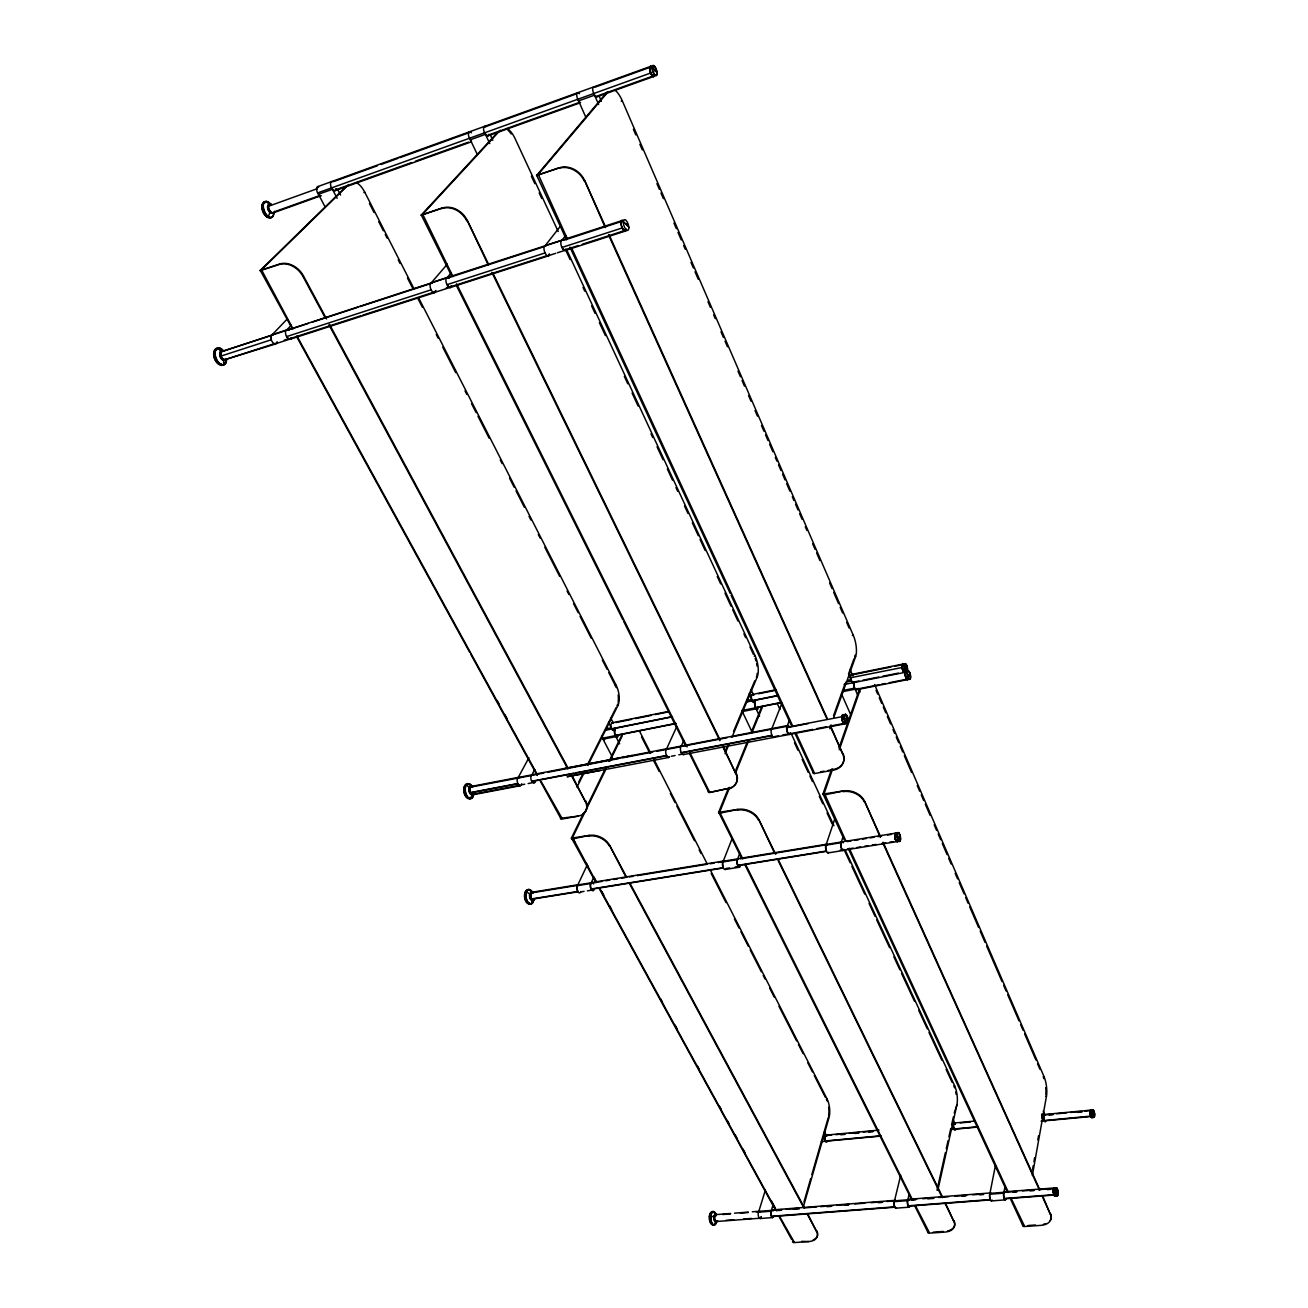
<?xml version="1.0" encoding="UTF-8"?>
<svg xmlns="http://www.w3.org/2000/svg" width="1308" height="1308" viewBox="0 0 1308 1308"><rect width="100%" height="100%" fill="white"/><g stroke="black" fill="none" stroke-linecap="round" stroke-linejoin="round"><path stroke-width="1.5" d="M655.194 70.992L655.324 69.978M906.379 667.162L906.46 668.339L906.477 667.325M847.077 723.357A19.113 17.707 -89.5 0 0 846.668 718.811L846.799 718.305M1093.995 1113.304L1093.717 1113.533M899.528 837.365L899.037 836.842M1057.256 1192.373L1057.191 1191.196L1057.436 1192.177M909.436 674.438L909.534 675.631L909.583 674.683M626.761 224.077L626.712 225.336M832.656 768.875L824.007 793.956L843.235 790.98A16.841 12.769 18.3 0 1 864.621 801.346L880.546 836.646M899.446 836.58L899.168 837.333M1010.822 1199.681L1022.611 1225.155A1.946 1.422 -23.3 0 0 1024.197 1226.528L1040.923 1225.367A14.96 9.548 13.5 0 0 1050.487 1214.527L1043.081 1197.049M900.525 839.442L899.397 839.687M909.534 674.568L909.452 674.993A17.576 6.703 -19.9 0 0 910.041 673.146M1032.519 1169.63L1033.222 1165.657M1033.925 1161.7L1034.628 1157.727M1037.816 1139.889L1038.519 1135.916M1041.708 1118.062L1042.411 1114.105M1032.355 1175.5L1046.465 1096.169A13.898 4.202 82.6 0 0 1044.078 1076.746L874.578 684.542M1024.328 1225.776L1011.558 1199.223M910.335 678.787L908.341 679.31M894.737 834.962L897.206 834.569M1005.067 1186.274L1003.923 1192.291L989.943 1193.37L995.453 1165.379M905.414 671.903L905.594 671.674A4.382 1.488 78.9 0 0 905.888 677.25A5.379 2.06 -19.7 0 0 905.79 677.479M914.93 1206.221L927.683 1231.809A1.897 1.357 -26.7 0 0 929.121 1233.166L945.128 1232.054A14.552 9.205 15.4 0 0 953.875 1221.492L946.011 1204.259M937.852 1190.166L956.867 1104.998A13.62 4.66 83 0 0 954.693 1085.951L845.066 849.71M929.285 1232.43L915.469 1205.731M936.986 1190.231L945.39 1152.61M946.289 1148.653L948.055 1140.723M948.938 1136.766L950.72 1128.853M951.603 1124.896L953.369 1116.967M954.251 1113.01L956.867 1104.998M909.273 1193.844L907.866 1199.763L887.053 1201.463M894.492 1200.809L900.705 1175.254M846.832 718.354L846.946 718.681M793.482 1241.227L792.648 1241.276A1.848 1.275 -30.7 0 0 793.907 1242.6L808.933 1241.554A13.979 8.698 18.1 0 0 816.535 1231.384L808.066 1214.527M808.933 1241.554L801.624 1241.357M626.973 224.338L626.597 225.139M794.103 1241.881L779.388 1216.129M803.946 1202.052L810.715 1178.508M811.843 1174.584L828.226 1117.686M803.635 1205.911L829.01 1117.621A13.227 5.248 83.7 0 0 827.114 1099.096L710.179 869.706M773.159 1204.521L771.377 1210.39L752.28 1211.78M758.82 1211.355L765.442 1189.904M533.239 901.735L533.108 900.084A27.141 17.168 20.8 0 0 532.896 899.168M880.333 837.349L864.621 801.346M841.355 841.976L843.235 836.221M831.643 769.055L823.01 793.874A2.24 1.177 -24.6 0 0 824.563 794.904L843.235 790.98M835.223 817.647L826.215 844.445L895.113 833.261M795.264 733.968L813.118 772.521A2.256 1.161 -24.7 0 0 814.671 773.519L833.196 770.183A17.086 13.178 19.4 0 0 842.744 754.013L830.4 725.449M839.295 749.778L860.55 688.678M824.808 794.218L845.851 840.913M833.196 770.183L833.441 769.496A17.069 13.162 19.3 0 0 842.973 753.343M838.968 748.062L859.585 688.858M829.779 728.736L831.136 724.943M833.85 717.356L855.612 656.681A15.745 5.673 78.4 0 0 853.274 635.279L622.281 100.798A19.113 7.259 71.7 0 0 614.727 89.958M833.539 715.656L845.115 683.414M853.977 658.774L848.532 673.931L850.936 679.669L847.715 680.324M774.581 853.176L758.787 819.511A16.399 12.181 21.4 0 0 737.892 809.407L719.613 812.219L729.635 787.449M739.837 853.208L737.647 858.882L723.242 861.22L732.153 838.559M789.525 719.972L787.351 725.613L666.589 748.879L676.759 726.61M728.687 787.612L718.681 812.137A2.191 1.112 -26.5 0 0 720.07 813.151L737.892 809.407M771.867 728.589L781.514 704.194M1093.782 1117.326L1091.837 1117.588M689.349 753.261L708.364 791.438A2.191 1.095 -26.5 0 0 709.754 792.435L727.64 788.577A16.628 12.54 22.6 0 0 732.317 786.893M734.834 772.521L747.162 742.339M751.005 732.905L761.011 708.38M735.799 772.341L748.863 740.263M751.937 732.725L762.695 706.304M727.362 789.264A16.628 12.54 22.6 0 0 735.864 773.649L722.735 745.429M1057.256 1195.806A4.006 1.194 83.4 0 1 1055.638 1189.724A4.006 1.194 83.4 0 1 1057.747 1189.969A4.006 1.194 83.4 0 1 1057.256 1195.806L1054.951 1196.084M725.662 750.203L727.232 746.459M733.526 731.466L754.749 680.863M725.041 753.768L728.965 744.399M732.104 736.911L757.234 676.923A15.385 6.229 78.3 0 0 755.157 655.978L566.805 250.041M1054.346 1188.024L1056.602 1187.877M1091.134 1110.165L1093.243 1109.985M1093.782 1113.844L1093.88 1113.582A15.451 2.551 -2.4 0 0 1092.474 1113.075M681.304 746.051L683.806 740.475M626.369 229.423L623.622 230.339M654.752 74.556L652.218 75.602M593.767 877.276L591.216 882.753L577.809 884.927L587.259 864.931M625.567 876.295L609.479 845.131A15.81 11.331 25.1 0 0 589.27 835.403L572.315 838.003L606.274 768.483M608.236 91.56L537.719 174.994L559.006 167.898A20.601 17.691 47.3 0 1 584.676 180.569L605.637 227.069M583.074 814.214L571.465 837.921A2.109 1.03 -28.8 0 0 572.626 838.918L589.27 835.403M572.953 838.265L596.186 881.919M586.654 806.922L605.391 768.646M608.972 761.354L621.464 735.832M609.839 761.191L622.33 735.668M540.171 780.827L560.609 818.105A2.126 1.014 -28.7 0 0 561.753 819.102L578.136 816.143A16.039 11.641 26.3 0 0 585.232 801.297L572.021 775.481M578.136 816.143L561.459 818.187M562.097 818.432L541.299 781.775M578.806 781.873L583.352 772.815M587.913 763.758L616.117 707.595M576.975 787.138L584.251 772.652M587.881 765.393L617.883 705.601A14.862 6.965 78.1 0 0 616.15 685.294L418.593 297.783M534.759 769.464L531.882 774.843L518.213 777.492L528.89 757.773M713.841 1216.767L714.838 1216.669M1057.109 1192.062L1057.126 1191.245M500.245 130.244L422.222 214.725L442.251 208.054A20.143 16.563 46.4 0 1 467.218 220.349L488.652 264.412M348.696 184.559L261.093 270.167L279.422 264.069A19.506 15.042 45.5 0 1 303.407 275.825L326.591 318.956M562.048 240.116L565.726 235.358M560.184 226.513L545.24 245.593L621.725 220.676M605.244 227.592L584.676 180.569M607.174 91.936L536.509 175.55L559.006 167.898M538.504 174.945L567.116 238.269M451.211 272.865L447.303 277.476L431.444 282.642L447.32 264.167M488.211 264.935L467.218 220.349M497.874 132.075L421.062 215.264L442.251 208.054M422.925 214.708L453.009 276.609M287.073 329.649L291.243 325.251M272.505 334.39L286.517 319.741M346.309 186.308L259.998 270.674L278.898 264.592A19.506 15.042 45.5 0 1 302.9 276.331L303.407 275.825M261.682 270.167L293.074 328.913M904.956 669.402L902.602 669.876M906.182 667.816L906.395 667.718A17.56 15.631 32.5 0 1 907.278 671.576M317.68 186.635L650.387 66.463M334.112 181.403L377.325 165.805M381.086 164.465L397.992 158.35M399.856 157.679L469.981 132.37M484.908 126.925L576.076 94.013M595.483 86.998L648.539 67.853M268.549 206.239L316.569 188.924M317.599 192.93L650.795 72.986M271.377 212.387L270.053 212.37M274.794 211.651L318.923 195.824M336.434 189.496L411.66 162.519M415.454 161.162L468.509 142.131M489.437 134.675L578.676 102.662M598.721 95.484L653.624 75.799M273.241 212.861L321.196 195.677A4.856 2.436 68.3 0 1 316.961 191.393A4.856 2.436 68.3 0 1 318.351 186.553M335.24 190.625L471.076 141.934M488.08 135.836L579.199 103.169M596.873 96.857L653.673 76.502M363.886 192.587L364.801 192.26L413.949 288.676M621.235 101.174L622.281 100.798M653.428 66.724L654.719 66.463M261.224 269.988L260.243 270.331L292.125 328.471M422.321 214.561L421.258 214.937L451.783 276.233M537.801 174.831L536.656 175.223L566.544 239.789M271.639 334.864L286.223 330.123M446.519 277.934L221.15 351.754M446.813 277.672L561.328 240.558M222.278 351.394L272.391 335.093M287.351 330.237L308.41 323.387M312.236 322.144L358.163 307.184M360.092 306.562L431.722 283.247M447.401 278.13L543.425 246.885M564.173 240.132L622.199 221.248M221.117 356.038L271.296 339.769M286.566 336.614L431.133 289.82M447.009 284.67L545.076 252.918M561.9 247.474L621.954 228.033M284.245 340.129L286.681 339.344M446.306 287.776L448.938 286.926M225.597 359.455L275.677 343.268M289.853 338.674L360.648 315.817M362.594 315.195L434.207 292.06M450.23 286.91L546.221 255.927M564.843 249.893L578.381 245.528M582.256 244.269L622.87 231.156M276.429 343.481L290.981 338.788M435.27 292.207L451.113 287.106M548.968 255.518L555.671 253.343M557.339 252.804L565.759 250.09M275.596 343.955L223.897 359.994A4.349 2.485 68.6 0 1 219.907 355.923A4.349 2.485 68.6 0 1 221.771 351.754A4.349 2.485 68.6 0 0 221.477 355.956M290.605 339.099L434.91 292.518M450.148 287.58L548.706 255.763M565.334 250.449L625.273 231.107M847.927 718.926L846.423 718.435L846.995 719.04M842.074 719.335L844.576 718.86M608.809 672.737L615.3 685.474L616.15 685.294M754.242 656.158L755.157 655.978M852.325 635.475L853.274 635.279M617.883 705.601L617.033 705.78A14.862 6.965 78.1 0 0 617.687 704.113M756.318 677.119L757.234 676.923M855.612 656.681L854.647 656.878A15.745 5.673 78.4 0 0 855.121 655.161M615.937 722.539L631.584 719.384M635.492 718.582L651.139 715.427M655.046 714.626L668.731 711.863M612.128 722.768L668.29 711.487M752.214 694.515L775.824 689.757M851.508 674.454L902.798 664.104M758.526 693.763L774.254 690.591M851.426 675.01L890.895 667.047M894.835 666.263L902.733 664.66M850.576 677.74L902.16 667.505M606.994 728.621L611.294 727.755L608.482 722.31M747.13 700.499L751.74 699.584L749.124 694.041M672.459 716.571L611.948 728.703A3.483 1.635 78.6 0 0 614.384 729.406M778.293 695.365L752.345 700.565A3.597 1.472 78.7 0 0 752.803 701.35M605.342 730.289L672.312 716.866M747.031 701.906L778.178 695.676M845.965 682.089L851.394 680.994A4.218 1.521 78.7 0 0 853.666 682.122M855.04 681.779L858.996 680.994M862.937 680.209L878.731 677.053M882.671 676.269L898.449 673.113M844.15 684.509L904.302 672.492M675.844 723.373L615.398 735.374A3.466 1.635 78.7 0 1 614.989 730.583M781.546 702.38L755.615 707.53A3.597 1.455 78.8 0 1 755.125 702.592M602.383 738.219L675.696 723.667M741.718 710.571L781.416 702.69M843.709 690.313L854.533 688.171M843.071 691.572L855.105 689.185L857.558 694.777M879.352 684.689L855.841 689.349A3.679 1.324 78.8 0 1 855.121 688.744M881.314 684.313L885.271 683.512M889.244 682.727L905.103 679.588M855.89 689.872L907.147 679.719M905.921 666.361L907.033 666.213M666.9 748.732L532.225 774.696M534.056 774.941L543.85 773.044M547.774 772.292L618.7 758.591M471.55 786.386L518.638 777.312M564.794 768.483L632.124 755.501M470.667 787.007L469.556 787.71M473.447 786.582L531.277 775.546M622.706 757.822L652.774 752.067M656.779 751.299L680.765 746.754M683.871 746.034L727.166 737.696M731.107 736.927L786.876 726.316M786.631 727.346L841.796 716.735M786.876 727.673L808.409 723.52M470.716 792.795L517.87 783.77M573.869 773.175L531.915 781.203A3.777 1.929 79.1 0 0 532.618 782.151M575.863 772.799L666.753 755.419M772.145 735.276L681.484 752.607A3.908 1.733 79.1 0 0 682.008 753.441M531.735 781.53L666.606 755.762M681.337 752.934L772.014 735.619M518.393 785.536L472.956 794.234M521.32 784.849L524.721 784.211M528.138 783.557L531.555 782.903M671.413 756.22L675.075 755.534M678.754 754.83L682.433 754.127M774.777 736.518L778.636 735.783M782.495 735.047L786.37 734.295M789.182 733.902L812.808 729.39M816.748 728.638L826.591 726.758M830.515 726.005L844.298 723.389M473.202 794.708L520.306 785.732M600.519 770.379L567.132 776.739L668.731 757.446M683.626 754.569L844.51 723.945A5.853 5.445 -89.2 0 1 844.314 723.324M708.364 791.438L709.688 791.781M813.118 772.521L814.671 773.519L795.967 733.069M727.64 788.577L709.754 792.435L689.823 752.394M820.476 771.834L824.187 771.164M827.882 770.51L831.594 769.84M824.024 793.711L823.01 793.874L844.281 839.85M531.996 892.252L578.218 884.715M591.527 882.557L723.52 861.04M738.268 858.637L826.787 844.2M576.615 885.516L532.405 892.726A4.104 2.142 81.2 0 0 529.805 894.329A4.104 2.142 81.2 0 0 530.95 899.691A4.104 2.142 81.2 0 0 533.778 899.201M592.099 883.014L601.893 881.412M605.8 880.775L609.708 880.137M613.632 879.499L617.539 878.862M621.447 878.224L625.371 877.57M629.279 876.932L633.186 876.295M637.11 875.657L706.222 864.425M740.214 858.849L826.738 844.739M577.253 885.68L590.676 883.489M722.752 861.972L737.172 859.634M825.789 845.197L840.93 842.728M847.175 841.6L851.001 840.979M854.811 840.357L858.637 839.736M862.462 839.115L866.272 838.493M870.131 837.872L873.989 837.234M877.864 836.613L881.723 835.976M887.527 835.027L891.402 834.406M530.868 893.511L529.805 894.067M710.179 863.77L714.152 863.133M718.108 862.495L722.081 861.841M591.151 889.326L723.324 868.005M737.745 865.667L826.443 851.361M531.62 899.266L577.907 891.811M580.719 891.909L584.055 891.369M587.406 890.83L592.442 890.029M726.054 868.496L729.635 867.907M735.031 867.04L738.644 866.468M840.276 850.086L844.069 849.481A4.431 1.684 80.6 0 1 841.649 849.055A4.431 1.684 80.6 0 1 840.864 842.99A4.431 1.684 80.6 0 1 843.202 842.892M847.371 849.055L853.094 848.14M856.92 847.519L860.729 846.897M864.555 846.292L868.365 845.671M872.223 845.05L876.082 844.428M881.886 843.496L885.745 842.875M889.62 842.254L893.478 841.633M724.992 869.509L739.412 867.188M827.997 852.93L843.137 850.494M843.709 850.184L895.571 841.829M531.653 901.915L532.634 901.882M827.114 1099.096L826.329 1099.178A13.211 5.248 83.8 0 1 827.097 1100.895M954.693 1085.951L953.859 1086.032A13.62 4.66 83 0 1 954.578 1087.815M1044.078 1076.746L1043.212 1076.827A13.898 4.218 82.6 0 1 1043.898 1078.642M1045.599 1096.251L1046.465 1096.169M825.822 1135.148L878.976 1130.112M954.17 1123.016L974.444 1121.103M1044.258 1114.514L1090.725 1110.116M825.74 1135.589L831.659 1135.033M835.616 1134.657L845.475 1133.725M849.415 1133.349L859.274 1132.417M863.231 1132.058L873.09 1131.126M960.219 1122.934L970.356 1121.97M1044.487 1114.939L1052.58 1114.171M1056.619 1113.795L1066.723 1112.83M1070.762 1112.454L1080.866 1111.506M1084.904 1111.113L1090.954 1110.541M840.766 1134.772L844.772 1134.396M854.745 1133.464L858.751 1133.088M868.806 1132.139L872.861 1131.747M1049.147 1115.119L1053.005 1114.759M1078.119 1112.389L1082.01 1112.029M950.9 1128.51L953.712 1128.248L951.962 1124.553M880.856 1135.769L825.413 1140.936A3.107 1.226 84.1 0 1 824.857 1137.061A3.107 1.226 84.1 0 1 826.231 1135.785M978.302 1126.695L954.153 1128.951A3.205 1.095 83.3 0 1 953.646 1124.455A3.205 1.095 83.3 0 1 955.183 1124.308M1092.196 1116.329A3.254 0.916 82.6 0 1 1090.937 1116.1L1044.422 1120.531A3.27 0.981 82.8 0 1 1043.784 1116.574A3.27 0.981 82.8 0 1 1044.749 1115.054M821.359 1141.639L880.775 1136.096M950.932 1129.572L978.237 1127.022M1041.07 1121.169L1090.905 1116.525A3.777 1.063 82.6 0 0 1092.409 1116.394A3.711 1.046 82.6 0 1 1090.986 1116.443A3.777 1.063 82.6 0 1 1090.234 1111.244A3.777 1.063 82.6 0 1 1091.739 1111.113A3.711 1.046 82.6 0 0 1090.349 1111.228A3.711 1.046 82.6 0 0 1090.986 1116.443M772.145 1209.933L895.179 1200.335M908.324 1199.322L990.352 1192.945M1004.56 1191.817L1054.166 1187.958M730.583 1213.481L716.882 1214.543A3.777 1.668 85.8 0 0 714.904 1216.162A3.777 1.668 85.8 0 0 715.607 1221.002A3.777 1.668 85.8 0 0 717.781 1220.805M734.507 1213.17L748.323 1212.091M782.151 1209.622L772.047 1210.407A3.352 1.406 85.4 0 1 772.603 1210.57M786.206 1209.311L798.321 1208.363M804.387 1207.889L816.519 1206.941M820.557 1206.63L832.689 1205.698M836.711 1205.371L848.794 1204.439M854.827 1203.965L864.899 1203.18M870.948 1202.706L883.031 1201.774M1004.544 1192.324L1016.447 1191.392M1022.398 1190.934L1034.301 1190.002M1038.274 1189.691L1050.177 1188.759M722.703 1214.527L730.534 1213.922M740.361 1213.154L748.274 1212.532M756.188 1211.927L760.144 1211.617M908.668 1199.796L916.679 1199.174M922.68 1198.717L932.669 1197.932M938.67 1197.474L948.676 1196.689M954.676 1196.215L966.677 1195.283M972.678 1194.825L982.684 1194.04M777.263 1210.554L781.268 1210.243M793.335 1209.311L799.368 1208.837M827.097 1206.679L830.989 1206.385M844.657 1205.322L848.549 1205.011M878.273 1202.706L882.262 1202.395M911.578 1200.123L915.633 1199.812M927.813 1198.864L933.896 1198.39M961.952 1196.215L965.893 1195.904M979.676 1194.825L983.616 1194.531M1013.03 1192.242L1016.823 1191.948M1030.099 1190.918L1033.925 1190.623M1047.348 1189.577L1051.191 1189.283M758.427 1212.205L770.984 1211.224M894.165 1201.66L907.556 1200.63M989.649 1194.253L1003.645 1193.158M1054.085 1194.678L1004.38 1198.471A3.532 1.144 83.7 0 1 1003.694 1194.989A3.532 1.144 83.7 0 1 1004.282 1192.422M771.507 1216.62L894.754 1207.219M908.144 1206.189L990.32 1199.927M1004.315 1198.847L1054.019 1195.054M725.924 1220.364L733.772 1219.775M743.647 1219.023L751.577 1218.418M716.065 1221.558L759.457 1218.255M760.128 1218.516L772.685 1217.568M895.849 1208.183L909.224 1207.17M991.333 1200.924L1005.312 1199.861M1022.611 1225.155L1023.543 1225.089M933.291 1232.152L943.297 1231.449M1028.039 1225.514L1035.478 1225.007M846.44 718.713L846.832 719.482M899.544 837.087L899.283 836.907A18.459 13.816 -34.7 0 0 899.266 833.343M626.434 224.502L626.826 224.812A21.991 12.802 1.4 0 1 629.034 227.641M846.423 718.517L846.75 719.449M470.226 797.226L472.466 797.52L472.482 795.378A28.106 21.124 36.1 0 0 472.417 794.79M655.243 71.041L654.932 69.602L655.504 71.008M709.328 1216.244L712.517 1216.456A24.247 8.764 7.3 0 1 714.217 1217.274M627.219 225.319L626.483 224.109M497.138 700.483L499.1 704.064M504.986 714.789L506.948 718.354M575.324 843.12L572.381 837.758L571.465 837.921L596.007 882.655M586.115 862.822L588.077 866.403M593.963 877.145L595.925 880.725M601.811 891.467L603.773 895.048M609.659 905.79L611.621 909.371M660.589 998.707L662.502 1002.222M675.01 1025.047L676.939 1028.562M697.197 1065.53L699.142 1069.077M719.498 1106.225L721.444 1109.756M727.264 1120.4L729.226 1123.981M735.112 1134.706L737.074 1138.287M742.96 1149.029L744.922 1152.61M771.246 1200.646L775.104 1207.693M296.932 335.976L537.408 774.663M600.127 889.08L776.478 1210.832M296.965 337.284L469.768 652.447M470.749 654.213L537.245 775.497M598.95 888.034L775.235 1209.524M779.11 1216.587L791.683 1239.51M329.502 324.351L568.163 768.286M609.479 845.131L626.826 877.406M629.72 882.786L804.207 1207.349M302.9 276.331L325.136 317.68M328.995 324.874L567.819 768.941M570.729 774.336L585.232 801.297M629.426 883.472L803.995 1208.069M807.854 1215.246L816.535 1231.384M325.103 206.958L318.482 194.287L332.428 189.284L337.137 198.342M612.438 757.201L603.021 739.167L615.888 736.617L619.632 743.843M823.059 1136.652L824.923 1140.265M337.758 189.578L340.571 195.023M610.673 717.928L613.485 723.373M824.449 1131.812L826.313 1135.426M639.628 731.336L650.763 753.179M653.559 758.64L707.383 864.245M369.445 203.492L374.088 212.583M378.731 221.69L383.358 230.78M385.222 234.41L387.07 238.056M398.204 259.883L400.068 263.513M407.491 278.064L412.118 287.155M417.693 298.077L422.337 307.167M436.251 334.456L438.098 338.085M442.742 347.176L455.724 372.649M465.01 390.83L466.858 394.46M471.501 403.567L476.145 412.658M477.992 416.287L489.127 438.115M500.261 459.942L502.125 463.588M509.531 478.123L514.175 487.23M516.039 490.86L524.377 507.226M529.021 516.333L530.885 519.963M538.307 534.514L540.155 538.144M544.798 547.251L559.644 576.337M567.067 590.889L568.915 594.535M573.558 603.626L578.201 612.716M580.049 616.362L591.183 638.19M602.318 660L606.961 669.107M641.574 736.96L649.929 753.343M653.64 760.635L659.216 771.54M670.35 793.384L674.993 802.491M676.857 806.137L694.499 840.717M699.142 849.808L700.99 853.454M711.209 873.482L726.054 902.602M734.409 918.984L739.053 928.075M740.917 931.721L748.339 946.289M750.203 949.919L761.338 971.762M763.202 975.408L765.049 979.038M769.693 988.145L774.336 997.252M778.979 1006.342L796.621 1040.923M798.485 1044.569L803.128 1053.676M807.772 1062.766L812.415 1071.873M814.263 1075.519L825.413 1097.347M524.933 892.743L526.372 891.729L528.367 893.119A27.059 17.069 20.7 0 1 530.28 894.754M456.279 285.242L622.853 619.714M623.736 621.513L685.735 745.985M741.407 857.786L718.681 812.137L719.645 811.974L742.813 858.849M745.053 865.095L911.3 1198.913M456.59 283.82L687.109 746.933M745.544 864.326L912.739 1200.237M493.116 273.585L720.054 739.919M758.787 819.511L775.726 854.32M778.391 859.814L942.447 1196.918M491.792 272.293L719.776 740.59M722.457 746.1L735.864 773.649M778.146 860.517L942.283 1197.67M944.948 1203.164L953.875 1221.492M477.338 154.524L470.324 139.776L485.415 134.348L489.781 143.586M751.953 731.793L742.323 711.552L756.089 708.822L759.572 716.212M627.17 225.516L626.516 224.077M490.238 134.757L492.838 140.316M750.988 689.578L753.588 695.12M953.074 1119.583L954.807 1123.278M909.224 674.519L909.452 674.993A17.593 6.703 -19.9 0 1 908.177 676.988M558.205 231.516L515.189 138.844A18.606 7.93 70.7 0 0 507.242 128.511M777.393 703.9L779.977 709.426M791.111 733.428L833.932 825.708M531.408 176.253L534.858 183.66M539.158 192.93L541.741 198.489M565.824 250.368L570.125 259.638M583.025 287.433L584.758 291.128M591.641 305.958L595.075 313.364M599.375 322.635L605.408 335.6M624.325 376.361L627.775 383.784M632.075 393.038L638.091 406.02M651.008 433.815L652.725 437.51M657.025 446.78L663.042 459.746M667.358 469.016L672.508 480.134M675.958 487.541L677.675 491.252M684.558 506.082L687.992 513.488M692.308 522.759L698.325 535.724M700.042 539.419L705.208 550.537M717.258 576.485L720.692 583.891M724.992 593.162L731.025 606.127M732.742 609.839L737.908 620.957M743.925 633.922L745.642 637.634M749.942 646.904L753.392 654.311M794.496 742.83L797.913 750.203M802.196 759.425L808.197 772.341M809.914 776.036L812.481 781.579M819.331 796.327L822.765 803.717M827.048 812.938L832.182 824.007M844.183 849.84L850.184 862.757M851.9 866.452L864.751 894.132M869.035 903.354L875.036 916.27M876.736 919.965L889.587 947.646M893.871 956.867L899.871 969.784M901.588 973.479L914.439 1001.16M918.723 1010.381L927.29 1028.84M929.007 1032.519L941.858 1060.199M946.142 1069.437L952.142 1082.354M571.383 247.506L792.566 725.727M849.252 848.271L1008.19 1191.931M569.961 247.163L730.175 593.325M731.041 595.189L791.013 724.779M848.532 849.039L1007.454 1192.405M221.117 364.458L223.57 364.965L223.717 362.022A32.733 25.898 70.5 0 0 223.504 358.817M608.988 234.508L827.032 718.01M883.064 842.221L1039.729 1189.61M608.596 235.031L826.787 718.681M830.155 726.12L842.744 754.013M882.851 842.924L1039.598 1190.378M1042.116 1195.937L1050.487 1214.527M1094.044 1113.925L1093.799 1113.026L1093.929 1114.122M586.017 117.671L578.577 100.896L594.535 95.173L598.639 104.509M841.502 693.91L850.592 714.43M598.95 95.664L601.402 101.272M850.086 669.565L852.538 675.173M858.326 688.417L859.961 692.161M1043.244 1111.032L1044.879 1114.776M1041.544 1114.22L1043.997 1119.812M633.399 129.296L635.819 134.92M639.874 144.289L642.31 149.913M656.91 183.66L659.346 189.284M660.965 193.028L663.401 198.653M673.931 223.03L676.367 228.655M677.985 232.399L681.239 239.904M683.659 245.528L685.294 249.272M690.967 262.401L693.387 268.026M695.022 271.77L698.259 279.274M707.988 301.772L710.424 307.396M713.661 314.901L715.296 318.645M720.97 331.774L723.389 337.382M725.024 341.143L727.444 346.767M737.99 371.129L740.426 376.753M742.045 380.514L744.481 386.138M748.536 395.507L750.972 401.131M755.027 410.499L757.446 416.124M761.501 425.509L763.937 431.133M765.556 434.877L767.992 440.502M769.611 444.246L772.865 451.751M775.284 457.375L776.919 461.119M778.538 464.88L780.974 470.504M782.593 474.248L785.013 479.873M786.648 483.617L789.885 491.121M792.321 496.746L793.94 500.49M795.558 504.25L797.994 509.875M799.613 513.619L802.049 519.243M805.287 526.748L806.922 530.492M812.595 543.621L815.015 549.246M816.65 552.99L819.887 560.494M829.615 582.992L832.051 588.6M833.67 592.361L838.542 603.609M840.161 607.353L842.597 612.978M846.652 622.346L849.072 627.971M876.049 690.33L877.668 694.074M879.27 697.802L881.706 703.41M883.309 707.138L885.745 712.746M887.347 716.473L890.585 723.945M893.004 729.537L894.623 733.281M896.242 737.009L898.661 742.617M900.28 746.345L902.7 751.953M904.319 755.681L911.578 772.488M917.235 785.552L919.655 791.16M921.273 794.888L923.693 800.496M925.312 804.224L930.151 815.44M934.19 824.776L936.61 830.367M938.228 834.112L940.648 839.703M942.267 843.447L947.106 854.647M948.725 858.375L951.145 863.983M955.183 873.319L957.603 878.911M959.222 882.655L964.078 893.855M965.68 897.582L968.1 903.19M969.719 906.918L978.613 927.454M980.215 931.198L985.071 942.398M986.673 946.125L1002.026 981.605M1003.645 985.349L1006.065 990.941M1007.683 994.685L1018.981 1020.812M1020.6 1024.556L1023.02 1030.148M1024.638 1033.892L1035.936 1060.02M1037.555 1063.764L1039.974 1069.355M627.137 225.548L626.712 224.044M464.749 785.977L466.253 784.718L468.182 786.5A28.04 21.059 35.8 0 1 469.981 788.593M216.212 349.792L217.88 347.944L219.777 350.233A32.667 25.866 70.2 0 1 221.117 352.244M906.526 668.339L906.395 667.718A17.576 15.631 32.5 0 0 904.825 664.006M266.26 216.425L268.205 216.719L269.268 214.152A30.1 20.339 -57.3 0 0 270.069 211.373A2.992 1.57 67.6 0 1 268.434 208.691A2.992 1.57 67.6 0 1 268.81 206.239M899.234 836.27L899.283 836.907A18.459 13.816 -34.7 0 1 898.596 840.603M1093.913 1114.122L1093.88 1113.582A15.434 2.551 -2.4 0 1 1094.665 1114.105M846.701 718.157L846.717 718.795A19.113 17.707 -89.3 0 0 845.606 714.381M626.826 224.142L626.826 224.812A22.007 12.835 1.4 0 0 623.818 222.246M1055.425 1194.891A3.532 1.063 83.4 0 1 1053.741 1193.664A3.532 1.063 83.4 0 1 1053.79 1188.759M1054.738 1188.449A4.088 1.226 83.4 0 0 1053.251 1189.79A4.088 1.226 83.4 0 0 1054.101 1195.25A4.038 1.21 83.4 0 0 1055.769 1194.858A4.088 1.226 83.4 0 1 1054.101 1195.25A4.038 1.21 83.4 0 1 1053.349 1190.035A4.038 1.21 83.4 0 1 1054.673 1188.285M1006.13 1198.504A4.038 1.292 83.7 0 1 1004.397 1199.027A4.038 1.292 83.7 0 1 1003.579 1193.599A4.038 1.292 83.7 0 1 1005.198 1192.356M1055.687 1191.375A16.595 2.158 -1.9 0 1 1057.207 1191.801A16.579 2.158 -1.9 0 1 1058.123 1192.226M1056.096 1194.793A4.218 1.259 83.4 0 1 1054.411 1195.283A4.218 1.259 83.4 0 1 1053.561 1189.626A4.218 1.259 83.4 0 1 1055.115 1188.383M955.739 1129.458A3.662 1.243 83.3 0 1 953.924 1128.902A3.662 1.243 83.3 0 1 953.597 1123.801A3.662 1.243 83.3 0 1 955.412 1124.34M534.743 781.841A3.777 1.929 79.1 0 1 534.154 782.495M669.582 756.58A4.464 2.011 79.1 0 1 665.919 753.833A4.464 2.011 79.1 0 1 667.799 748.912M535.283 781.416A4.316 2.207 79.1 0 1 532.438 782.495A4.316 2.207 79.1 0 1 530.885 776.87A4.316 2.207 79.1 0 1 533.517 775.039M668.829 756.809A3.891 1.749 79.1 0 1 668.159 756.891M845.131 722.359A4.006 1.488 79.2 0 1 843.055 722.163A4.006 1.488 79.2 0 1 842.107 716.768M842.238 716.212A4.006 1.488 79.2 0 1 843.022 715.443M845.377 722.784A4.643 1.717 79.2 0 1 842.303 721.002A4.643 1.717 79.2 0 1 842.908 714.806M790.375 733.167A4.594 1.815 79.2 0 1 787.727 733.069A4.594 1.815 79.2 0 1 786.778 726.627A4.594 1.815 79.2 0 1 789.443 726.921M788.773 733.772A4.006 1.586 79.2 0 1 786.827 728.507M790.097 732.921A4.006 1.586 79.2 0 1 789.558 733.788M845.867 722.588A4.791 1.766 79.2 0 1 843.611 723.144A4.791 1.766 79.2 0 1 842.09 717.144A4.791 1.766 79.2 0 1 843.889 714.855M519.407 785.078A3.76 1.946 79.1 0 1 518.066 783.492L470.929 792.501A3.711 1.995 79.1 0 0 472.286 794.07M474.052 793.384A3.711 1.995 79.1 0 1 472.793 794.218M520.862 785.438A4.3 2.224 79.1 0 1 517.2 781.448A4.3 2.224 79.1 0 1 519.865 777.671M521.679 783.786A4.3 2.224 79.1 0 1 521.156 785.111M474.526 793.22A4.235 2.289 79.1 0 1 471.485 793.956A4.235 2.289 79.1 0 1 470.112 788.348A4.235 2.289 79.1 0 1 472.956 786.844M471.207 794.414A3.711 1.995 79.1 0 1 469.016 790.784A3.711 1.995 79.1 0 1 470.259 787.187M473.692 793.22A4.235 2.289 79.1 0 1 470.798 794.332A4.235 2.289 79.1 0 1 469.147 789.002A4.235 2.289 79.1 0 1 471.665 786.729M470.242 792.583A2.649 1.422 79.1 0 1 470.21 788.348M473.692 793.531A7.554 4.071 79.1 0 1 468.231 797.52A7.554 4.071 79.1 0 1 465.73 786.124A7.554 4.071 79.1 0 1 472.188 786.68M468.787 797.962A6.605 3.564 79.1 0 1 463.702 790.473M463.702 789.394A6.605 3.564 79.1 0 1 463.817 788.381M463.915 787.906A6.605 3.564 79.1 0 1 464.978 785.699M465.223 785.47A6.605 3.564 79.1 0 1 466.351 784.996M472.253 795.853A7.668 4.137 79.1 0 1 467.038 797.864A7.668 4.137 79.1 0 1 464.046 788.217A7.668 4.137 79.1 0 1 468.624 784.146M468.934 784.326A7.668 4.137 79.1 0 1 470.929 786.631M473.594 793.204A7.685 4.153 79.1 0 1 468.117 797.766A7.685 4.153 79.1 0 1 465.484 786.026A7.685 4.153 79.1 0 1 472.172 786.876M336.221 188.924A4.872 2.42 68.4 0 1 333.18 190.052A4.872 2.42 68.4 0 1 330.515 184.101A4.872 2.42 68.4 0 1 333.049 181.812M614.793 729.259A3.973 1.88 78.6 0 1 612.455 729.962A3.973 1.88 78.6 0 1 610.967 725.106A3.973 1.88 78.6 0 1 612.831 722.866M615.3 685.474A14.862 6.965 78.1 0 1 616.281 687.648M618.161 695.038A14.862 6.965 78.1 0 1 618.128 702.134M356.332 182.613A17.903 8.78 69 0 1 364.801 192.26M585.559 800.643A16.039 11.641 26.3 0 1 582.747 813.903M291.439 338.036A5.069 2.747 69.4 0 1 287.613 338.085A5.069 2.747 69.4 0 1 285.536 331.676A5.069 2.747 69.4 0 1 288.904 330.221M277.149 341.699A5.052 2.78 69.2 0 1 274.026 343.612A5.052 2.78 69.2 0 1 270.903 337.971A5.052 2.78 69.2 0 1 273.11 334.39M857.002 688.564A4.202 1.521 78.8 0 1 854.631 688.384A4.202 1.521 78.8 0 1 853.977 682.236M1045.632 1121.643A3.728 1.128 82.8 0 1 1043.653 1117.702A3.728 1.128 82.8 0 1 1045.141 1115.168M992.053 1199.959A4.038 1.324 83.8 0 1 989.698 1197.834A4.038 1.324 83.8 0 1 990.859 1193.027M1045.762 1087.684A13.898 4.218 82.6 0 1 1045.828 1094.387M843.006 791.667A16.857 12.769 18.3 0 1 864.408 802.049M1050.618 1213.775A14.96 9.548 13.5 0 1 1050.193 1220.348M1045.566 1223.683A14.96 9.548 13.5 0 1 1043.408 1224.288M828.798 852.26A4.415 1.7 80.6 0 1 825.74 849.105A4.415 1.7 80.6 0 1 827.31 844.396M774.598 736.862A4.578 1.831 79.2 0 1 771.409 733.87A4.578 1.831 79.2 0 1 772.505 728.425M684.1 754.111A4.464 1.978 79.1 0 1 680.536 750.432A4.464 1.978 79.1 0 1 682.776 746.296M895.097 1200.826A3.45 1.275 84.5 0 0 894.165 1203.147A3.45 1.275 84.5 0 0 894.852 1206.843L771.606 1216.26A3.352 1.406 85.4 0 1 771.54 1210.75M896.242 1207.987A3.94 1.455 84.5 0 1 894.051 1204.684A3.94 1.455 84.5 0 1 895.31 1200.368M773.29 1217.192A3.826 1.602 85.4 0 1 771.164 1215.835A3.826 1.602 85.4 0 1 771.115 1210.865A3.826 1.602 85.4 0 1 773.241 1210.865M332.641 188.99A4.267 2.109 68.4 0 1 331.791 187.682M335.796 188.973A4.267 2.109 68.4 0 1 335.322 189.856M470.504 139.482A4.415 1.929 70.1 0 1 469.686 138.108M471.55 141.035A5.052 2.207 70.1 0 1 468.428 134.201A5.052 2.207 70.1 0 1 471.452 132.746M602.53 737.925A3.466 1.651 78.7 0 1 601.844 735.603M604.59 739.658A3.957 1.88 78.7 0 1 601.615 735.734M758.182 708.151A4.104 1.668 78.8 0 1 755.501 707.824A4.104 1.668 78.8 0 1 755.174 701.758M488.849 134.315A5.069 2.191 70.2 0 1 486.036 135.1A5.069 2.191 70.2 0 1 483.551 128.838A5.069 2.191 70.2 0 1 485.791 126.663M754.814 701.595A4.12 1.684 78.7 0 1 752.427 701.284A4.12 1.684 78.7 0 1 751.495 695.758A4.12 1.684 78.7 0 1 753.735 695.316M507.913 130.113A18.606 7.93 70.7 0 1 511.232 133.956M755.19 658.431A15.369 6.229 78.3 0 1 755.991 660.9M756.613 663.467A15.369 6.229 78.3 0 1 757.07 666.083M757.218 673.391A15.369 6.229 78.3 0 1 756.874 675.418M736.142 772.963A16.628 12.54 22.6 0 1 734.18 785.519M441.793 208.561A20.143 16.563 46.4 0 1 466.76 220.856M451.652 285.798A5.281 2.502 71.1 0 1 448.252 286.534A5.281 2.502 71.1 0 1 445.93 279.618A5.281 2.502 71.1 0 1 449.102 278.244M435.875 290.523A5.265 2.534 71 0 1 432.883 292.125A5.265 2.534 71 0 1 430.038 285.863A5.265 2.534 71 0 1 432.343 282.773M623.916 230.192A4.758 1.897 72.7 0 1 623.197 229.472M622.788 228.916A4.758 1.897 72.7 0 1 621.807 226.824M621.251 224.371A4.758 1.897 72.7 0 1 621.202 223.782M621.218 223.014A4.758 1.897 72.7 0 1 621.447 222.049M621.676 221.641A4.758 1.897 72.7 0 1 623.229 221.722M625.764 230.649A5.445 2.158 72.7 0 1 621.333 225.663A5.445 2.158 72.7 0 1 623.491 221.232M626.221 229.26A5.445 2.158 72.7 0 1 625.894 230.437M566.119 249.338A5.445 2.305 72.2 0 1 561.508 246.509A5.445 2.305 72.2 0 1 562.8 240.247M565.645 249.239A4.758 2.011 72.2 0 1 563.176 248.929M621.202 223.521A6.736 3.957 1 0 1 621.006 223.145A5.69 2.256 72.7 0 1 623.36 220.594M626.565 229.636A5.69 2.256 72.7 0 1 623.638 230.159A5.69 2.256 72.7 0 1 621.169 223.194M577.269 886.66A3.646 1.815 81.1 0 0 578.038 891.435L531.767 898.89A3.597 1.864 81.2 0 1 531.571 893.086A3.597 1.864 81.2 0 0 529.658 897.108A3.597 1.864 81.2 0 0 532.912 899.315M577.498 886.023A3.646 1.815 81.1 0 1 578.626 885.189M580.866 891.516A4.153 2.076 81.1 0 1 578.267 892.285A4.153 2.076 81.1 0 1 576.877 887.167A4.153 2.076 81.1 0 1 579.035 884.813M534.645 899.07A4.104 2.142 81.2 0 1 531.751 899.463A4.104 2.142 81.2 0 1 530.737 893.953A4.104 2.142 81.2 0 1 533.468 892.792M531.375 898.956A2.567 1.341 81.2 0 1 530.541 898.007M530.132 896.765A2.567 1.341 81.2 0 1 530.378 894.525M530.934 893.985A2.567 1.341 81.2 0 1 531.44 894.002M533.762 899.413A7.308 3.81 81.2 0 1 528.481 902.831A7.308 3.81 81.2 0 1 526.584 891.68A7.308 3.81 81.2 0 1 532.618 892.694M531.408 903.288A7.423 3.875 81.2 0 1 524.917 897.599A7.423 3.875 81.2 0 1 529.299 890.029M530.41 891.042A7.423 3.875 81.2 0 1 530.672 891.386M532.143 901.948A7.423 3.875 81.2 0 1 531.62 902.994M529.593 903.109A6.393 3.335 81.3 0 1 524.819 898.76A6.393 3.335 81.3 0 1 526.437 890.895M533.68 899.037A7.439 3.875 81.2 0 1 528.383 903.109A7.439 3.875 81.2 0 1 526.339 891.615A7.439 3.875 81.2 0 1 532.569 892.841M226.905 358.719A4.987 2.845 68.6 0 1 222.949 359.079A4.987 2.845 68.6 0 1 220.807 352.669A4.987 2.845 68.6 0 1 224.453 351.362M271.377 338.674A4.415 2.436 69.2 0 1 271.328 336.794M271.901 335.453A4.415 2.436 69.2 0 1 272.963 334.962M224.992 359.062A4.349 2.485 68.6 0 1 224.273 359.863M225.99 358.932A4.97 2.845 68.6 0 1 222.311 359.667A4.97 2.845 68.6 0 1 219.777 353.7A4.97 2.845 68.6 0 1 222.687 351.182M221.739 358A3.107 1.782 68.6 0 1 220.823 356.446M226.546 359.062A8.862 5.069 68.6 0 1 220.038 363.771A8.862 5.069 68.6 0 1 215.428 350.855A8.862 5.069 68.6 0 1 223.766 351.296M221.477 364.343A7.75 4.447 68.5 0 1 215.673 361.024A7.75 4.447 68.5 0 1 213.858 352.49M214.381 351.198A7.75 4.447 68.5 0 1 215.182 350.266M215.853 349.906A7.75 4.447 68.5 0 1 216.588 349.743M224.044 364.36A8.992 5.15 68.5 0 1 214.398 357.64A8.992 5.15 68.5 0 1 219.172 348.664M220.447 349.432A8.992 5.15 68.5 0 1 220.856 349.759M221.673 350.544A8.992 5.15 68.5 0 1 222.066 350.985M224.927 362.856A8.992 5.15 68.5 0 1 224.306 364.033M226.415 358.784A9.009 5.167 68.5 0 1 220.055 364.114A9.009 5.167 68.5 0 1 215.068 351.034A9.009 5.167 68.5 0 1 223.488 351.1M1090.937 1116.1A3.254 0.916 82.6 0 1 1090.349 1111.784A3.254 0.916 82.6 0 1 1091.493 1111.113M1092.769 1116.378A3.891 1.095 82.6 0 1 1091.199 1116.542A3.891 1.095 82.6 0 1 1090.545 1110.999A3.891 1.095 82.6 0 1 1092.164 1111.228M549.458 254.193A5.412 2.338 72.1 0 1 546.548 255.142A5.412 2.338 72.1 0 1 543.964 248.585A5.412 2.338 72.1 0 1 546.155 245.79M549.049 254.144A4.742 2.044 72.1 0 1 548.69 254.929M448.709 286.403A4.627 2.191 71.1 0 1 447.925 285.553M451.211 285.749A4.627 2.191 71.1 0 1 450.819 286.534M722.719 863.525A3.777 1.635 80.8 0 0 723.455 867.645L591.298 888.982A3.646 1.799 81.1 0 1 590.709 884.404A3.646 1.799 81.1 0 1 592.835 883.39M722.964 862.381A3.777 1.635 80.8 0 1 723.438 861.678M725.842 868.921A4.316 1.864 80.8 0 1 722.654 865.994A4.316 1.864 80.8 0 1 724.174 861.04M593.93 890.094A4.169 2.06 81.1 0 1 590.987 889.031A4.169 2.06 81.1 0 1 590.726 883.374A4.169 2.06 81.1 0 1 593.652 883.93M903.714 671.691A3.679 1.243 78.8 0 0 904.629 671.625A5.363 4.791 31.4 0 0 904.891 672.083M903.485 671.462A3.679 1.243 78.8 0 1 902.209 665.69M903.615 665.134A3.679 1.243 78.8 0 0 902.422 665.053A5.379 4.807 31.6 0 1 902.438 664.464M852.031 681.648A3.679 1.341 78.7 0 1 850.789 677.838M853.078 682.187A3.679 1.341 78.7 0 1 852.751 682.204M905.136 671.478A4.202 1.422 78.8 0 1 903.092 671.069A4.202 1.422 78.8 0 1 902.111 665.412A4.202 1.422 78.8 0 1 904.041 665.118M851.394 680.994A4.218 1.521 78.7 0 1 850.707 675.386A4.218 1.521 78.7 0 1 852.898 675.762M618.341 735.276A3.973 1.864 78.7 0 1 615.3 735.766A3.973 1.864 78.7 0 1 615.267 729.586M827.245 1141.246A3.548 1.406 84.1 0 1 825.266 1141.148A3.548 1.406 84.1 0 1 824.825 1136.211A3.548 1.406 84.1 0 1 826.787 1136.096M761.305 1216.865A3.826 1.619 85.5 0 1 758.526 1216.603A3.826 1.619 85.5 0 1 759.457 1210.914M828.667 1107.206A13.211 5.248 83.8 0 1 828.618 1115.904M588.943 836.074A15.81 11.331 25.1 0 1 609.168 845.802M816.732 1230.665A13.979 8.698 18.1 0 1 813.135 1239.968M827.228 844.854A3.859 1.488 80.6 0 0 825.806 846.521A3.859 1.488 80.6 0 0 826.558 851.001L737.875 865.324A3.777 1.619 80.8 0 1 737.156 860.926M737.369 860.043A3.777 1.619 80.8 0 1 738.202 859.176M740.279 866.517A4.333 1.848 80.8 0 1 737.107 863.852A4.333 1.848 80.8 0 1 738.464 858.653M578.577 100.356A4.545 1.782 71.2 0 1 577.956 99.179M487.541 135.345A4.431 1.913 70.2 0 1 484.794 132.68M580.572 102.613A5.183 2.027 71.2 0 1 576.795 95.975A5.183 2.027 71.2 0 1 579.428 93.702M316.928 189.202A4.251 2.126 68.3 0 1 318.645 187.158M273.813 212.485A4.791 2.502 67.6 0 1 268.827 208.283A4.791 2.502 67.6 0 1 271.623 204.424L270.723 204.735A4.791 2.502 67.6 0 0 267.715 205.912A4.791 2.502 67.6 0 0 269.481 211.732A4.791 2.502 67.6 0 0 273.094 212.583M274.353 211.34A4.791 2.502 67.6 0 1 273.993 212.256M269.023 205.732A4.186 2.191 67.6 0 1 269.268 205.111M269.644 204.669A4.186 2.191 67.6 0 1 271.296 204.718M272.08 212.55A4.186 2.191 67.6 0 1 268.156 209.82A4.186 2.191 67.6 0 1 268.827 204.931M269.742 204.702A30.133 20.405 -57.4 0 0 269.562 204.162L268.761 202.38L267.551 202.707A8.649 4.529 67.6 0 1 268.336 203.345M273.781 212.746A8.518 4.464 67.6 0 1 267.797 216.131A8.518 4.464 67.6 0 1 263.546 203.835A8.518 4.464 67.6 0 1 271.001 204.751M268.876 217.226A7.456 3.908 67.6 0 1 262.336 210.31A7.456 3.908 67.6 0 1 264.739 203.181M271.966 216.637A8.649 4.529 67.6 0 1 262.973 211.209A8.649 4.529 67.6 0 1 266.391 202.021M268.712 203.721A8.649 4.529 67.6 0 1 269.448 204.571M273.666 212.615A8.682 4.545 67.6 0 1 267.731 216.441A8.682 4.545 67.6 0 1 263.219 203.917A8.682 4.545 67.6 0 1 270.805 204.669M854.778 688.155A3.679 1.324 78.8 0 1 853.96 683.348M907.866 679.457A4.186 1.422 78.9 0 1 905.577 676.841A4.186 1.422 78.9 0 1 905.594 671.625M906.787 678.966A3.662 1.243 78.9 0 1 905.283 673.048M908.177 679.555A4.382 1.488 78.9 0 1 905.888 677.25M908.619 678.084A4.382 1.488 78.9 0 1 908.406 679.146M597.543 96.089A5.216 2.011 71.4 0 1 593.309 92.557A5.216 2.011 71.4 0 1 594.535 87.195M558.598 168.405A20.601 17.707 47.2 0 1 584.267 181.093M897.615 840.374A3.875 1.373 80.5 0 1 895.8 840.259A3.875 1.373 80.5 0 1 894.835 835.387A3.875 1.373 80.5 0 1 896.307 833.834M843.546 849.677A3.875 1.472 80.6 0 1 842.499 849.71M842.123 849.301A3.875 1.472 80.6 0 1 840.962 845.704A3.875 1.472 80.6 0 1 841.453 842.548M898.024 840.325A4.431 1.57 80.5 0 1 895.882 840.701A4.431 1.57 80.5 0 1 894.786 834.651A4.431 1.57 80.5 0 1 896.863 833.866M896.078 841.028A5.657 4.251 -34.1 0 1 896.013 840.586M898.367 840.357A4.627 1.635 80.5 0 1 896.094 840.782A4.627 1.635 80.5 0 1 894.983 834.373A4.627 1.635 80.5 0 1 897.223 833.817M743.058 712.157A4.088 1.684 78.8 0 1 742.176 711.356M909.91 1206.532A3.957 1.439 84.4 0 1 907.932 1205.665A3.957 1.439 84.4 0 1 907.621 1200.368A3.957 1.439 84.4 0 1 909.55 1200.286M955.739 1092.016A13.62 4.66 83 0 1 956.148 1094.305M737.614 810.093A16.399 12.181 21.4 0 1 758.526 820.198M954.039 1220.74A14.535 9.205 15.4 0 1 947.548 1230.991M290.687 338.249A4.431 2.403 69.4 0 1 288.823 338.478M287.76 337.66A4.431 2.403 69.4 0 1 286.828 336.352M435.433 290.621A4.594 2.207 71 0 1 434.975 291.651M596.84 96.154A4.562 1.749 71.4 0 1 595.957 96.138M594.388 94.372A4.562 1.749 71.4 0 1 593.914 93.44M654.441 75.014A5.281 1.913 71.9 0 1 651.809 75.341A5.281 1.913 71.9 0 1 649.586 68.507A5.281 1.913 71.9 0 1 651.875 67.182A5.199 1.88 71.9 0 0 649.733 68.359A5.199 1.88 71.9 0 0 651.776 75.014A5.199 1.88 71.9 0 0 654.474 75.259M653.918 75.292A4.562 1.651 71.9 0 1 652.169 75.21A5.445 1.962 71.9 0 1 649.896 68.392A5.445 1.962 71.9 0 1 652.054 66.708M651.76 74.703A4.562 1.651 71.9 0 1 651.27 73.902M650.943 73.232A4.562 1.651 71.9 0 1 649.913 68.981A6.327 4.169 0.5 0 1 649.733 68.572M650.338 67.329A4.562 1.651 71.9 0 1 651.498 67.411M657.188 73.33A20.666 13.538 1.1 0 0 655.128 70.37A20.683 13.554 1.1 0 0 652.398 67.624M654.85 75.275A5.445 1.962 71.9 0 1 652.136 75.226M759.85 1218.01A3.335 1.422 85.5 0 1 759.49 1217.813M761.011 1216.947A3.335 1.422 85.5 0 1 760.504 1217.846M717.16 1221.149A3.303 1.472 85.8 0 1 716.114 1221.116A3.303 1.472 85.8 0 1 714.119 1219.939A3.303 1.472 85.8 0 1 714.184 1215.573A3.303 1.472 85.8 0 1 716.163 1215.819M716.915 1220.969A3.777 1.684 85.8 0 1 714.724 1220.969A3.777 1.684 85.8 0 1 714.119 1216.097A3.777 1.684 85.8 0 1 716.13 1214.658M714.642 1219.874A2.354 1.046 85.8 0 1 714.577 1216.129M716.67 1221.165A6.72 2.992 85.8 0 1 712.37 1223.699A6.72 2.992 85.8 0 1 711.421 1213.448A6.72 2.992 85.8 0 1 716.048 1214.494M712.484 1224.239A5.886 2.616 85.8 0 1 709.247 1217.944A5.886 2.616 85.8 0 1 712.222 1212.712M715.443 1222.146A6.834 3.041 85.8 0 1 711.568 1224.288A6.834 3.041 85.8 0 1 709.77 1215.541A6.834 3.041 85.8 0 1 713.334 1211.927M713.563 1212.107A6.834 3.041 85.8 0 1 714.364 1213.154M714.887 1214.233A6.834 3.041 85.8 0 1 715.035 1214.641M716.539 1221.214A6.851 3.041 85.8 0 1 712.141 1223.797A6.851 3.041 85.8 0 1 711.225 1213.317A6.851 3.041 85.8 0 1 715.95 1214.56M990.025 1193.893A3.532 1.161 83.8 0 0 990.385 1199.55L908.242 1205.829A3.466 1.259 84.4 0 1 907.638 1201.382A3.466 1.259 84.4 0 1 909.076 1200.074M990.32 1193.485A3.532 1.161 83.8 0 1 990.679 1193.419M754.226 701.856A3.597 1.472 78.7 0 1 753.294 701.856M1057.044 1195.953L1056.946 1195.986A4.186 1.259 83.4 0 1 1055.343 1189.626A4.186 1.259 83.4 0 1 1057.567 1189.904A4.186 1.259 83.4 0 1 1057.044 1196.019M844.445 716.637A4.545 1.684 79.2 0 0 847.028 723.357A4.545 1.684 79.2 0 0 847.388 716.637A4.545 1.684 79.2 0 0 844.445 716.637M844.101 716.719A4.758 1.749 79.2 0 0 846.865 723.618A4.758 1.749 79.2 0 0 847.143 716.441A4.758 1.749 79.2 0 0 844.101 716.719M623.393 222.9A5.657 2.24 72.7 0 0 627.758 230.47A5.657 2.24 72.7 0 0 627.121 221.804A5.657 2.24 72.7 0 0 623.393 222.9M1092.409 1111.8A3.695 1.046 82.6 0 0 1093.978 1117.277A3.695 1.046 82.6 0 0 1094.207 1111.767A3.695 1.046 82.6 0 0 1092.409 1111.8M1092.131 1111.718A3.859 1.095 82.6 0 0 1093.782 1117.473A3.859 1.095 82.6 0 0 1094.028 1111.702A3.859 1.095 82.6 0 0 1092.131 1111.718M904.4 665.854A4.169 1.406 78.8 0 0 906.755 671.903A4.169 1.406 78.8 0 0 906.836 665.658A4.169 1.406 78.8 0 0 904.4 665.854M904.09 665.707A4.365 1.472 78.8 0 0 906.509 672.149A4.365 1.472 78.8 0 0 906.689 665.707A4.365 1.472 78.8 0 0 904.09 665.707M903.223 671.02A4.398 1.488 78.8 0 0 905.414 671.674A4.398 1.488 78.8 0 1 903.256 671.069A4.398 1.488 78.8 0 1 902.307 665.151A4.398 1.488 78.8 0 1 904.351 665.02A4.398 1.488 78.8 0 0 902.307 665.085A4.398 1.488 78.8 0 0 903.223 671.02M907.458 673.179A4.169 1.406 78.9 0 0 909.828 679.179A4.169 1.406 78.9 0 0 909.878 672.901A4.169 1.406 78.9 0 0 907.458 673.179M907.147 673.179A4.365 1.472 78.9 0 0 909.649 679.408A4.365 1.472 78.9 0 0 909.665 672.803A4.365 1.472 78.9 0 0 907.147 673.179M897.19 834.864A4.398 1.553 80.5 0 0 899.528 841.322A4.398 1.553 80.5 0 0 899.904 834.749A4.398 1.553 80.5 0 0 897.19 834.864M896.863 834.896A4.594 1.635 80.5 0 0 899.348 841.551A4.594 1.635 80.5 0 0 899.675 834.602A4.594 1.635 80.5 0 0 896.863 834.896M652.381 68.31A5.167 1.864 72 0 0 656.24 75.439A5.167 1.864 72 0 0 655.586 67.754A5.167 1.864 72 0 0 652.381 68.31M652.005 68.229A5.412 1.946 72 0 0 656.027 75.782A5.412 1.946 72 0 0 655.406 67.787A5.412 1.946 72 0 0 652.005 68.229"/></g></svg>
